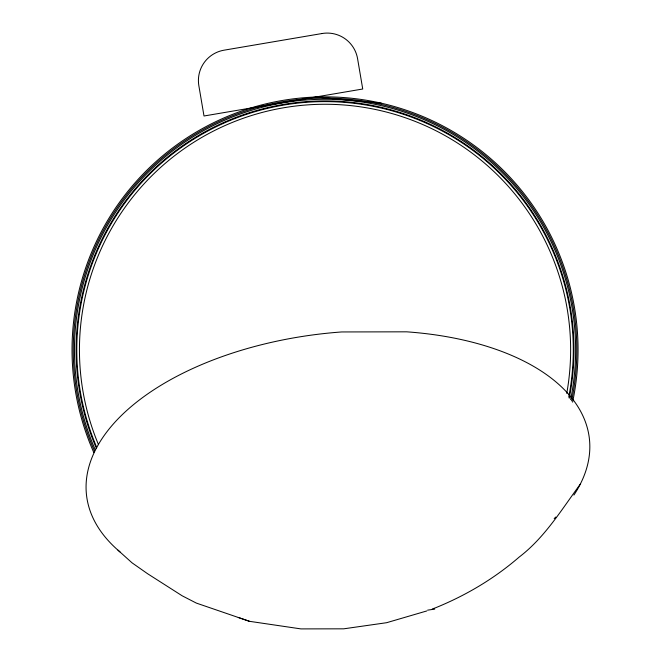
<?xml version="1.0" encoding="UTF-8"?>
<svg xmlns="http://www.w3.org/2000/svg" width="662" height="662" viewBox="0 0 662 662"><rect width="100%" height="100%" fill="white"/><g stroke="black" fill="none" stroke-linecap="round" stroke-linejoin="round"><path stroke-width="0.99" d="M580.243 484.236C561.525 509.715 544.694 537.635 519.215 557.04C494.216 578.679 465.965 595.428 435.373 607.865L432.261 608.982M426.775 610.952L386.616 622.702L343.694 628.826L300.945 628.9L249.508 621.32L196.341 603.09L182.182 595.808L147.543 573.697L132.019 562.816L117.968 550.163M427.594 610.149L434.727 609.123M315.559 97.024L381.32 103.189M238.279 617.464L249.508 621.32M94.492 451.079A251.783 251.783 0 0 1 298.694 99.457A251.783 251.783 0 0 1 571.596 400.882M95.179 449.655A250.592 250.592 0 0 1 298.827 100.641A250.592 250.592 0 0 1 570.636 399.641M96.453 448.439A248.937 248.937 0 0 1 298.736 102.32A248.937 248.937 0 0 1 569.229 398.21M98.472 444.641A245.594 245.594 0 0 1 298.314 105.721A245.594 245.594 0 0 1 566.746 393.385M96.677 447.214A248.25 248.25 0 0 1 298.81 102.999A248.25 248.25 0 0 1 568.757 397.068M93.797 452.518A253.008 253.008 0 0 1 298.562 98.241A253.008 253.008 0 0 1 572.589 402.132M573.904 495.077A253.008 134.072 -6.4 0 0 406.716 331.827L341.666 331.952A253.008 134.072 -6.4 0 0 120.608 416.274A253.008 134.072 -6.4 0 0 120.079 551.976M555.766 517.047A253.008 134.072 -6.4 0 1 554.185 518.603M322.096 33.514L224.021 50.188A30.758 30.758 0 0 0 198.848 85.663L204.004 115.991L362.735 89.006L357.579 58.686A30.758 30.758 0 0 0 322.096 33.514"/></g></svg>
